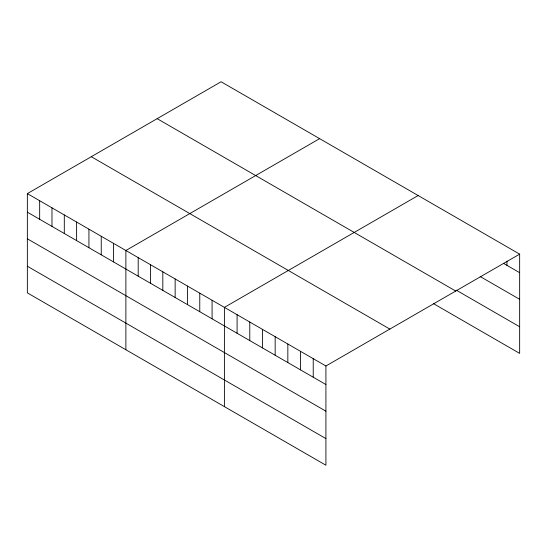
<?xml version="1.0" encoding="UTF-8"?>
<svg xmlns="http://www.w3.org/2000/svg" width="547" height="547" viewBox="0 0 547 547"><rect width="100%" height="100%" fill="white"/><g stroke="black" fill="none" stroke-linecap="round" stroke-linejoin="round"><path stroke-width="0.82" d="M27.35 193.617L325.916 365.991L325.916 465.237L27.35 292.864L27.35 193.617L221.084 81.763L519.65 254.136L519.65 353.383L433.648 303.729M319.612 138.644L125.878 250.499L125.878 349.745M418.14 195.532L224.4 307.38L224.4 406.626M325.916 365.991L519.65 254.136M503.438 263.326L519.65 272.686M480.17 276.529L519.65 299.318M456.205 290.122L519.65 326.757M157.153 118.672L455.719 291.052M91.281 156.702L389.847 329.082M27.35 212.168L325.916 384.541M27.35 238.793L325.916 411.173M27.35 266.232L325.916 438.605M506.96 261.145L506.96 265.363M313.226 358.668L313.226 377.211M300.535 351.338L300.535 369.888M287.845 344.015L287.845 362.565M275.162 336.685L275.162 355.235M262.471 329.362L262.471 347.913M249.781 322.033L249.781 340.583M237.09 314.71L237.09 333.26M212.086 300.276L212.086 318.826M199.771 293.165L199.771 311.715M187.457 286.054L187.457 304.604M175.143 278.943L175.143 297.493M162.821 271.832L162.821 290.382M150.507 264.721L150.507 283.271M138.193 257.61L138.193 276.16M113.557 243.388L113.557 261.938M101.243 236.277L101.243 254.827M88.929 229.166L88.929 247.716M76.614 222.055L76.614 240.605M64.3 214.95L64.3 233.494M51.979 207.839L51.979 226.39M39.664 200.728L39.664 219.279"/></g></svg>
